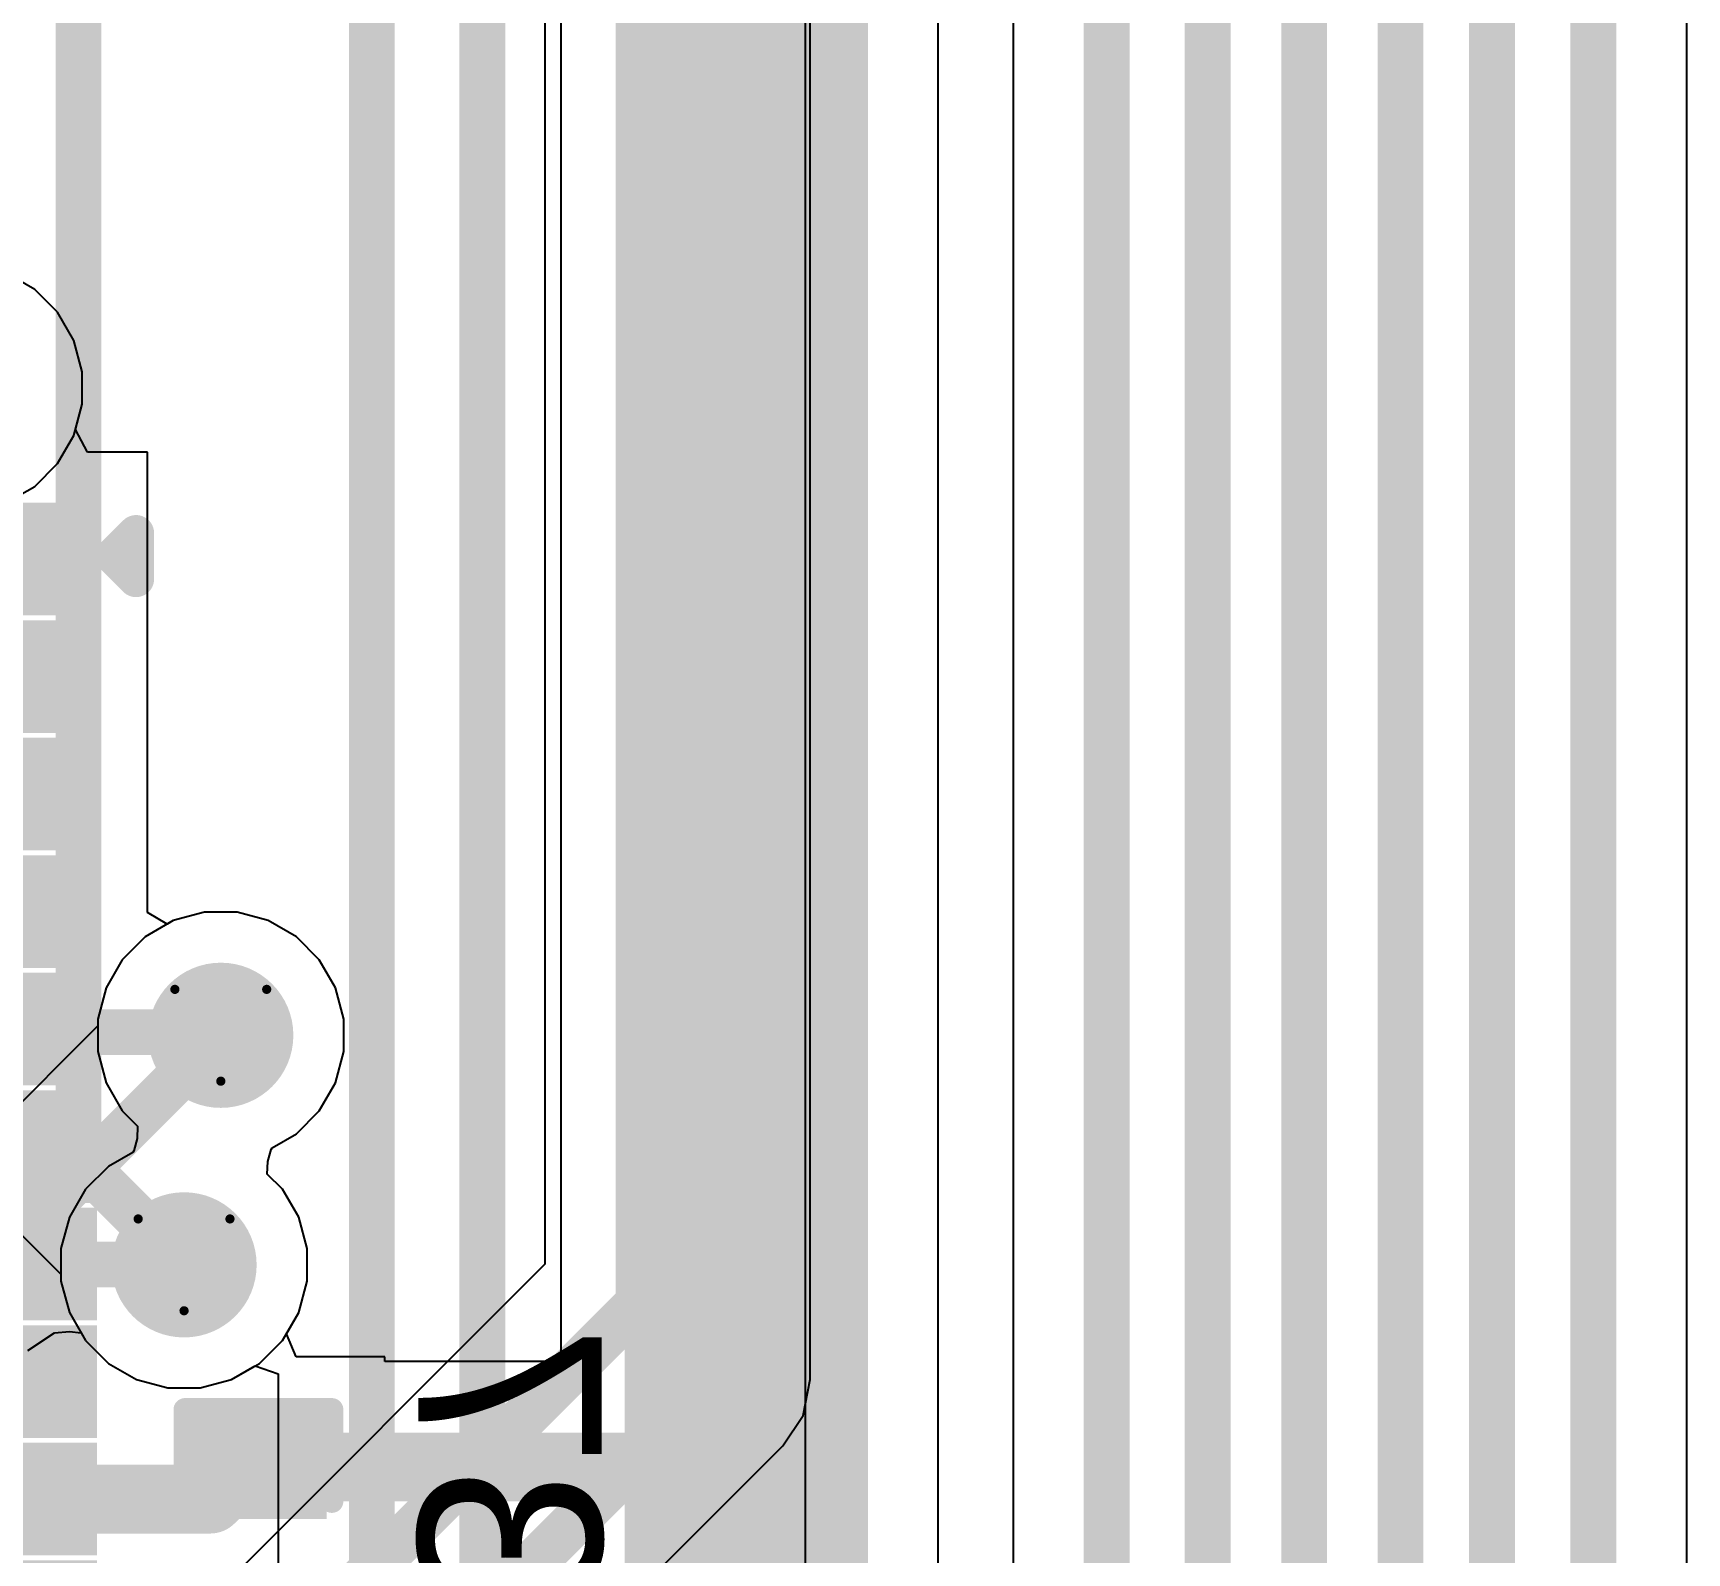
# Model space of a CAD drawing. Header units: inches. Extents: x -21 to 276, y -5 to 220.
# Drawn here: x 76.36 to 85.51, y 27.46 to 35.87 of the extents above; entities that cross this region are included whole.
import ezdxf

# ---------------------------------------------------------------- set-up
doc = ezdxf.new("R2010")
doc.units = ezdxf.units.IN
for name, color, linetype in [('Bottom Layer', 5, 'Continuous'), ('Bottom Overlay', 54, 'Continuous'), ('Bottom Paste', 16, 'Continuous'), ('Bottom Solder', 6, 'Continuous'), ('Drill Drawing', 1, 'Continuous'), ('Ground', 16, 'Continuous'), ('Power + Signal', 76, 'Continuous'), ('Top Layer', 1, 'Continuous'), ('Top Solder', 216, 'Continuous'), ('Via Holes', 16, 'Continuous')]:
    doc.layers.add(name, color=color, linetype=linetype)
doc.styles.add('Arial', font='', dxfattribs={"height": 0.2})
doc.styles.get('Arial').set_extended_font_data('Arial')

# ---------------------------------------------------------------- blocks, each defined once
blk = doc.blocks.new('SSOP_28_208____B_58')
at = {"layer": 'Bottom Layer'}
for points in [[(-4.025, 4.435), (-2.775, 4.435), (-2.775, 4.015), (-4.025, 4.015)], [(2.775, 4.435), (4.025, 4.435), (4.025, 4.015), (2.775, 4.015)], [(-4.025, 3.785), (-2.775, 3.785), (-2.775, 3.365), (-4.025, 3.365)], [(2.775, 3.785), (4.025, 3.785), (4.025, 3.365), (2.775, 3.365)], [(-4.025, 3.135), (-2.775, 3.135), (-2.775, 2.715), (-4.025, 2.715)], [(2.775, 3.135), (4.025, 3.135), (4.025, 2.715), (2.775, 2.715)], [(-4.025, 2.485), (-2.775, 2.485), (-2.775, 2.065), (-4.025, 2.065)], [(2.775, 2.485), (4.025, 2.485), (4.025, 2.065), (2.775, 2.065)], [(-4.025, 1.835), (-2.775, 1.835), (-2.775, 1.415), (-4.025, 1.415)], [(2.775, 1.835), (4.025, 1.835), (4.025, 1.415), (2.775, 1.415)], [(-4.025, 1.185), (-2.775, 1.185), (-2.775, 0.765), (-4.025, 0.765)], [(2.775, 1.185), (4.025, 1.185), (4.025, 0.765), (2.775, 0.765)], [(-4.025, 0.535), (-2.775, 0.535), (-2.775, 0.115), (-4.025, 0.115)], [(2.775, 0.535), (4.025, 0.535), (4.025, 0.115), (2.775, 0.115)], [(-4.025, -0.115), (-2.775, -0.115), (-2.775, -0.535), (-4.025, -0.535)], [(2.775, -0.115), (4.025, -0.115), (4.025, -0.535), (2.775, -0.535)], [(-4.025, -0.765), (-2.775, -0.765), (-2.775, -1.185), (-4.025, -1.185)], [(2.775, -0.765), (4.025, -0.765), (4.025, -1.185), (2.775, -1.185)], [(-4.025, -1.415), (-2.775, -1.415), (-2.775, -1.835), (-4.025, -1.835)], [(2.775, -1.415), (4.025, -1.415), (4.025, -1.835), (2.775, -1.835)], [(-4.025, -2.065), (-2.775, -2.065), (-2.775, -2.485), (-4.025, -2.485)], [(2.775, -2.065), (4.025, -2.065), (4.025, -2.485), (2.775, -2.485)], [(-4.025, -2.715), (-2.775, -2.715), (-2.775, -3.135), (-4.025, -3.135)], [(2.775, -2.715), (4.025, -2.715), (4.025, -3.135), (2.775, -3.135)], [(-4.025, -3.365), (-2.775, -3.365), (-2.775, -3.785), (-4.025, -3.785)], [(2.775, -3.365), (4.025, -3.365), (4.025, -3.785), (2.775, -3.785)], [(-4.025, -4.015), (-2.775, -4.015), (-2.775, -4.435), (-4.025, -4.435)], [(2.775, -4.015), (4.025, -4.015), (4.025, -4.435), (2.775, -4.435)]]:
    blk.add_hatch(color=5, dxfattribs=at).paths.add_polyline_path(points)
at = {"layer": 'Bottom Overlay'}
blk.add_hatch(color=54, dxfattribs=at).paths.add_polyline_path([(-2.6691, -4.445), (-2.4151, -4.445), (-2.4151, -3.9878), (-2.6691, -3.9878)])
at = {"layer": 'Bottom Paste'}
for points in [[(-4.025, 4.435), (-2.775, 4.435), (-2.775, 4.015), (-4.025, 4.015)], [(2.775, 4.435), (4.025, 4.435), (4.025, 4.015), (2.775, 4.015)], [(-4.025, 3.785), (-2.775, 3.785), (-2.775, 3.365), (-4.025, 3.365)], [(2.775, 3.785), (4.025, 3.785), (4.025, 3.365), (2.775, 3.365)], [(-4.025, 3.135), (-2.775, 3.135), (-2.775, 2.715), (-4.025, 2.715)], [(2.775, 3.135), (4.025, 3.135), (4.025, 2.715), (2.775, 2.715)], [(-4.025, 2.485), (-2.775, 2.485), (-2.775, 2.065), (-4.025, 2.065)], [(2.775, 2.485), (4.025, 2.485), (4.025, 2.065), (2.775, 2.065)], [(-4.025, 1.835), (-2.775, 1.835), (-2.775, 1.415), (-4.025, 1.415)], [(2.775, 1.835), (4.025, 1.835), (4.025, 1.415), (2.775, 1.415)], [(-4.025, 1.185), (-2.775, 1.185), (-2.775, 0.765), (-4.025, 0.765)], [(2.775, 1.185), (4.025, 1.185), (4.025, 0.765), (2.775, 0.765)], [(-4.025, 0.535), (-2.775, 0.535), (-2.775, 0.115), (-4.025, 0.115)], [(2.775, 0.535), (4.025, 0.535), (4.025, 0.115), (2.775, 0.115)], [(-4.025, -0.115), (-2.775, -0.115), (-2.775, -0.535), (-4.025, -0.535)], [(2.775, -0.115), (4.025, -0.115), (4.025, -0.535), (2.775, -0.535)], [(-4.025, -0.765), (-2.775, -0.765), (-2.775, -1.185), (-4.025, -1.185)], [(2.775, -0.765), (4.025, -0.765), (4.025, -1.185), (2.775, -1.185)], [(-4.025, -1.415), (-2.775, -1.415), (-2.775, -1.835), (-4.025, -1.835)], [(2.775, -1.415), (4.025, -1.415), (4.025, -1.835), (2.775, -1.835)], [(-4.025, -2.065), (-2.775, -2.065), (-2.775, -2.485), (-4.025, -2.485)], [(2.775, -2.065), (4.025, -2.065), (4.025, -2.485), (2.775, -2.485)], [(-4.025, -2.715), (-2.775, -2.715), (-2.775, -3.135), (-4.025, -3.135)], [(2.775, -2.715), (4.025, -2.715), (4.025, -3.135), (2.775, -3.135)], [(-4.025, -3.365), (-2.775, -3.365), (-2.775, -3.785), (-4.025, -3.785)], [(2.775, -3.365), (4.025, -3.365), (4.025, -3.785), (2.775, -3.785)], [(-4.025, -4.015), (-2.775, -4.015), (-2.775, -4.435), (-4.025, -4.435)], [(2.775, -4.015), (4.025, -4.015), (4.025, -4.435), (2.775, -4.435)]]:
    blk.add_hatch(color=16, dxfattribs=at).paths.add_polyline_path(points)
at = {"layer": 'Bottom Solder'}
for points in [[(-4.1266, 4.5366), (-2.6734, 4.5366), (-2.6734, 3.9134), (-4.1266, 3.9134)], [(2.6734, 4.5366), (4.1266, 4.5366), (4.1266, 3.9134), (2.6734, 3.9134)], [(-4.1266, 3.8866), (-2.6734, 3.8866), (-2.6734, 3.2634), (-4.1266, 3.2634)], [(2.6734, 3.8866), (4.1266, 3.8866), (4.1266, 3.2634), (2.6734, 3.2634)], [(-4.1266, 3.2366), (-2.6734, 3.2366), (-2.6734, 2.6134), (-4.1266, 2.6134)], [(2.6734, 3.2366), (4.1266, 3.2366), (4.1266, 2.6134), (2.6734, 2.6134)], [(-4.1266, 2.5866), (-2.6734, 2.5866), (-2.6734, 1.9634), (-4.1266, 1.9634)], [(2.6734, 2.5866), (4.1266, 2.5866), (4.1266, 1.9634), (2.6734, 1.9634)], [(-4.1266, 1.9366), (-2.6734, 1.9366), (-2.6734, 1.3134), (-4.1266, 1.3134)], [(2.6734, 1.9366), (4.1266, 1.9366), (4.1266, 1.3134), (2.6734, 1.3134)], [(-4.1266, 1.2866), (-2.6734, 1.2866), (-2.6734, 0.6634), (-4.1266, 0.6634)], [(2.6734, 1.2866), (4.1266, 1.2866), (4.1266, 0.6634), (2.6734, 0.6634)], [(-4.1266, 0.6366), (-2.6734, 0.6366), (-2.6734, 0.0134), (-4.1266, 0.0134)], [(2.6734, 0.6366), (4.1266, 0.6366), (4.1266, 0.0134), (2.6734, 0.0134)], [(-4.1266, -0.0134), (-2.6734, -0.0134), (-2.6734, -0.6366), (-4.1266, -0.6366)], [(2.6734, -0.0134), (4.1266, -0.0134), (4.1266, -0.6366), (2.6734, -0.6366)], [(-4.1266, -0.6634), (-2.6734, -0.6634), (-2.6734, -1.2866), (-4.1266, -1.2866)], [(2.6734, -0.6634), (4.1266, -0.6634), (4.1266, -1.2866), (2.6734, -1.2866)], [(-4.1266, -1.3134), (-2.6734, -1.3134), (-2.6734, -1.9366), (-4.1266, -1.9366)], [(2.6734, -1.3134), (4.1266, -1.3134), (4.1266, -1.9366), (2.6734, -1.9366)], [(-4.1266, -1.9634), (-2.6734, -1.9634), (-2.6734, -2.5866), (-4.1266, -2.5866)], [(2.6734, -1.9634), (4.1266, -1.9634), (4.1266, -2.5866), (2.6734, -2.5866)], [(-4.1266, -2.6134), (-2.6734, -2.6134), (-2.6734, -3.2366), (-4.1266, -3.2366)], [(2.6734, -2.6134), (4.1266, -2.6134), (4.1266, -3.2366), (2.6734, -3.2366)], [(-4.1266, -3.2634), (-2.6734, -3.2634), (-2.6734, -3.8866), (-4.1266, -3.8866)], [(2.6734, -3.2634), (4.1266, -3.2634), (4.1266, -3.8866), (2.6734, -3.8866)], [(-4.1266, -3.9134), (-2.6734, -3.9134), (-2.6734, -4.5366), (-4.1266, -4.5366)], [(2.6734, -3.9134), (4.1266, -3.9134), (4.1266, -4.5366), (2.6734, -4.5366)]]:
    blk.add_hatch(color=6, dxfattribs=at).paths.add_polyline_path(points)
at = {"layer": 'Bottom Overlay'}
for points in [[(2.7178, 5.207, 0.127, 0.127, 0), (-2.7178, 5.207, 0.127, 0.127, 0)], [(-2.7178, 5.207, 0.127, 0.127, 0), (-2.7178, 4.6228, 0.127, 0.127, 0)], [(2.7178, 5.207, 0.127, 0.127, 0), (2.7178, 4.6228, 0.127, 0.127, 0)], [(-4.3434, -4.1148, 0.2, 0.2, 0), (-4.3434, -4.3688, 0.2, 0.2, 0)], [(-4.2164, -4.2418, 0.2, 0.2, 0), (-4.3434, -4.1148, 0.2, 0.2, 0)], [(-4.2164, -4.2418, 0.2, 0.2, 0), (-4.3434, -4.3688, 0.2, 0.2, 0)], [(-2.7178, -4.6228, 0.127, 0.127, 0), (-2.7178, -5.207, 0.127, 0.127, 0)], [(2.7178, -4.6228, 0.127, 0.127, 0), (2.7178, -5.207, 0.127, 0.127, 0)], [(2.7178, -5.207, 0.127, 0.127, 0), (-2.7178, -5.207, 0.127, 0.127, 0)]]:
    blk.add_lwpolyline(points, format="xyseb", dxfattribs=at)
for points in [[(-2.7496, 5.207, 0.0635, 0.0635, 1), (-2.686, 5.207, 0.0635, 0.0635, 1)], [(-2.7496, 5.207, 0.0635, 0.0635, 1), (-2.686, 5.207, 0.0635, 0.0635, 1)], [(2.686, 5.207, 0.0635, 0.0635, 1), (2.7496, 5.207, 0.0635, 0.0635, 1)], [(2.686, 5.207, 0.0635, 0.0635, 1), (2.7496, 5.207, 0.0635, 0.0635, 1)], [(-2.7496, 4.6228, 0.0635, 0.0635, 1), (-2.686, 4.6228, 0.0635, 0.0635, 1)], [(2.686, 4.6228, 0.0635, 0.0635, 1), (2.7496, 4.6228, 0.0635, 0.0635, 1)], [(-4.3934, -4.1148, 0.1, 0.1, 1), (-4.2934, -4.1148, 0.1, 0.1, 1)], [(-4.3934, -4.1148, 0.1, 0.1, 1), (-4.2934, -4.1148, 0.1, 0.1, 1)], [(-4.2664, -4.2418, 0.1, 0.1, 1), (-4.1664, -4.2418, 0.1, 0.1, 1)], [(-4.2664, -4.2418, 0.1, 0.1, 1), (-4.1664, -4.2418, 0.1, 0.1, 1)], [(-4.3934, -4.3688, 0.1, 0.1, 1), (-4.2934, -4.3688, 0.1, 0.1, 1)], [(-4.3934, -4.3688, 0.1, 0.1, 1), (-4.2934, -4.3688, 0.1, 0.1, 1)], [(-2.7496, -4.6228, 0.0635, 0.0635, 1), (-2.686, -4.6228, 0.0635, 0.0635, 1)], [(2.686, -4.6228, 0.0635, 0.0635, 1), (2.7496, -4.6228, 0.0635, 0.0635, 1)], [(-2.7496, -5.207, 0.0635, 0.0635, 1), (-2.686, -5.207, 0.0635, 0.0635, 1)], [(-2.7496, -5.207, 0.0635, 0.0635, 1), (-2.686, -5.207, 0.0635, 0.0635, 1)], [(2.686, -5.207, 0.0635, 0.0635, 1), (2.7496, -5.207, 0.0635, 0.0635, 1)], [(2.686, -5.207, 0.0635, 0.0635, 1), (2.7496, -5.207, 0.0635, 0.0635, 1)]]:
    blk.add_lwpolyline(points, format="xyseb", close=True, dxfattribs=at)
blk = doc.blocks.new('C___0402_B_161')
at = {"layer": 'Bottom Layer'}
for points in [[(-0.2413, 0.3175), (-0.2413, -0.3175), (-0.6985, -0.3175), (-0.6985, 0.3175)], [(0.6985, 0.3175), (0.6985, -0.3175), (0.2413, -0.3175), (0.2413, 0.3175)]]:
    blk.add_hatch(color=5, dxfattribs=at).paths.add_polyline_path(points)
at = {"layer": 'Bottom Paste'}
for points in [[(-0.2413, 0.3175), (-0.2413, -0.3175), (-0.6985, -0.3175), (-0.6985, 0.3175)], [(0.6985, 0.3175), (0.6985, -0.3175), (0.2413, -0.3175), (0.2413, 0.3175)]]:
    blk.add_hatch(color=16, dxfattribs=at).paths.add_polyline_path(points)
at = {"layer": 'Bottom Solder'}
for points in [[(-0.1813, 0.3775), (-0.1813, -0.3775), (-0.7585, -0.3775), (-0.7585, 0.3775)], [(0.7585, 0.3775), (0.7585, -0.3775), (0.1813, -0.3775), (0.1813, 0.3775)]]:
    blk.add_hatch(color=6, dxfattribs=at).paths.add_polyline_path(points)
at = {"layer": 'Bottom Overlay'}
for points in [[(-0.7874, -0.4064, 0.127, 0.127, 0), (-0.7874, 0.4064, 0.127, 0.127, 0)], [(-0.2794, 0.4064, 0.127, 0.127, 0), (-0.7874, 0.4064, 0.127, 0.127, 0)], [(0.7874, 0.4064, 0.127, 0.127, 0), (0.2794, 0.4064, 0.127, 0.127, 0)], [(0.7874, -0.4064, 0.127, 0.127, 0), (0.7874, 0.4064, 0.127, 0.127, 0)], [(-0.2794, -0.4064, 0.127, 0.127, 0), (-0.7874, -0.4064, 0.127, 0.127, 0)], [(0.7874, -0.4064, 0.127, 0.127, 0), (0.2794, -0.4064, 0.127, 0.127, 0)]]:
    blk.add_lwpolyline(points, format="xyseb", dxfattribs=at)
for points in [[(-0.8191, 0.4064, 0.0635, 0.0635, 1), (-0.7556, 0.4064, 0.0635, 0.0635, 1)], [(-0.8191, 0.4064, 0.0635, 0.0635, 1), (-0.7556, 0.4064, 0.0635, 0.0635, 1)], [(-0.3111, 0.4064, 0.0635, 0.0635, 1), (-0.2477, 0.4064, 0.0635, 0.0635, 1)], [(0.2477, 0.4064, 0.0635, 0.0635, 1), (0.3111, 0.4064, 0.0635, 0.0635, 1)], [(0.7556, 0.4064, 0.0635, 0.0635, 1), (0.8191, 0.4064, 0.0635, 0.0635, 1)], [(0.7556, 0.4064, 0.0635, 0.0635, 1), (0.8191, 0.4064, 0.0635, 0.0635, 1)], [(-0.8191, -0.4064, 0.0635, 0.0635, 1), (-0.7556, -0.4064, 0.0635, 0.0635, 1)], [(-0.8191, -0.4064, 0.0635, 0.0635, 1), (-0.7556, -0.4064, 0.0635, 0.0635, 1)], [(-0.3111, -0.4064, 0.0635, 0.0635, 1), (-0.2477, -0.4064, 0.0635, 0.0635, 1)], [(0.2477, -0.4064, 0.0635, 0.0635, 1), (0.3111, -0.4064, 0.0635, 0.0635, 1)], [(0.7556, -0.4064, 0.0635, 0.0635, 1), (0.8191, -0.4064, 0.0635, 0.0635, 1)], [(0.7556, -0.4064, 0.0635, 0.0635, 1), (0.8191, -0.4064, 0.0635, 0.0635, 1)]]:
    blk.add_lwpolyline(points, format="xyseb", close=True, dxfattribs=at)

msp = doc.modelspace()

# ---------------------------------------------------------------- hatches: boundary and pattern name
at = {"layer": 'Bottom Layer'}
msp.add_hatch(color=5, dxfattribs=at).paths.add_polyline_path([(79.6638, 15.1403), (80.9752, 15.1403), (80.9752, 40.9213), (79.6638, 40.9213)])
h = msp.add_hatch(color=5, dxfattribs=at)
edge = h.paths.add_edge_path()
edge.add_arc((77.3938, 30.3276), 0.3, 0, 360)
h = msp.add_hatch(color=5, dxfattribs=at)
edge = h.paths.add_edge_path()
edge.add_arc((77.1906, 29.0576), 0.3, 0, 360)
at = {"layer": 'Bottom Solder'}
h = msp.add_hatch(color=6, dxfattribs=at)
edge = h.paths.add_edge_path()
edge.add_arc((77.3938, 30.3276), 0.4016, 0, 360)
h = msp.add_hatch(color=6, dxfattribs=at)
edge = h.paths.add_edge_path()
edge.add_arc((77.1906, 29.0576), 0.4016, 0, 360)
at = {"layer": 'Ground'}
h = msp.add_hatch(color=16, dxfattribs=at)
edge = h.paths.add_edge_path()
edge.add_arc((77.3938, 30.3276), 0.3, 0, 360)
h = msp.add_hatch(color=16, dxfattribs=at)
edge = h.paths.add_edge_path()
edge.add_arc((77.1906, 29.0576), 0.3, 0, 360)
at = {"layer": 'Power + Signal'}
h = msp.add_hatch(color=76, dxfattribs=at)
edge = h.paths.add_edge_path()
edge.add_arc((77.3938, 30.3276), 0.3, 0, 360)
h = msp.add_hatch(color=76, dxfattribs=at)
edge = h.paths.add_edge_path()
edge.add_arc((77.1906, 29.0576), 0.3, 0, 360)
at = {"layer": 'Top Layer'}
h = msp.add_hatch(color=1, dxfattribs=at)
edge = h.paths.add_edge_path()
edge.add_arc((77.3938, 30.3276), 0.3, 0, 360)
h = msp.add_hatch(color=1, dxfattribs=at)
edge = h.paths.add_edge_path()
edge.add_arc((77.1906, 29.0576), 0.3, 0, 360)
at = {"layer": 'Top Solder'}
h = msp.add_hatch(color=216, dxfattribs=at)
edge = h.paths.add_edge_path()
edge.add_arc((77.3938, 30.3276), 0.4016, 0, 360)
h = msp.add_hatch(color=216, dxfattribs=at)
edge = h.paths.add_edge_path()
edge.add_arc((77.1906, 29.0576), 0.4016, 0, 360)
at = {"layer": 'Via Holes'}
h = msp.add_hatch(color=7, dxfattribs=at)
edge = h.paths.add_edge_path()
edge.add_arc((77.3938, 30.3276), 0.15, 0, 360)
h = msp.add_hatch(color=7, dxfattribs=at)
edge = h.paths.add_edge_path()
edge.add_arc((77.1906, 29.0576), 0.15, 0, 360)

# ---------------------------------------------------------------- linework, layer by layer
at = {"layer": 'Bottom Layer'}
for p, q in [((81.3637, 15.8844), (81.3637, 40.9213)), ((79.2753, 37.2752), (79.2753, 28.5222)), ((76.3641, 34.4539), (76.2089, 34.5436)), ((76.4909, 34.3271), (76.3641, 34.4539)), ((76.5806, 34.1719), (76.4909, 34.3271)), ((76.627, 33.9987), (76.5806, 34.1719)), ((76.627, 33.8193), (76.627, 33.9987)), ((76.5896, 33.6797), (76.627, 33.8193)), ((76.6568, 33.5527), (76.5896, 33.6797)), ((76.9874, 33.5527), (76.6568, 33.5527)), ((76.9874, 32.3707), (76.9874, 33.5527)), ((76.9874, 31.7207), (76.9874, 32.3707)), ((76.9874, 31.0063), (76.9874, 31.7207)), ((77.0974, 30.9428), (76.9874, 31.0063)), ((77.1309, 30.9622), (77.0974, 30.9428)), ((77.3041, 31.0086), (77.1309, 30.9622)), ((77.4835, 31.0086), (77.3041, 31.0086)), ((77.6567, 30.9622), (77.4835, 31.0086)), ((77.8119, 30.8725), (77.6567, 30.9622)), ((77.9387, 30.7457), (77.8119, 30.8725)), ((78.0284, 30.5905), (77.9387, 30.7457)), ((78.0748, 30.4173), (78.0284, 30.5905)), ((78.0748, 30.2379), (78.0748, 30.4173)), ((78.0284, 30.0647), (78.0748, 30.2379)), ((77.9387, 29.9095), (78.0284, 30.0647)), ((77.8119, 29.7827), (77.9387, 29.9095)), ((77.6778, 29.7052), (77.8119, 29.7827)), ((77.6541, 29.6294), (77.6718, 29.6962)), ((77.6718, 29.6962), (77.6778, 29.7052)), ((77.6512, 29.5601), (77.6541, 29.6294)), ((77.7355, 29.4757), (77.6512, 29.5601)), ((77.8252, 29.3205), (77.7355, 29.4757)), ((77.8716, 29.1473), (77.8252, 29.3205)), ((77.8716, 28.9679), (77.8716, 29.1473)), ((77.8252, 28.7947), (77.8716, 28.9679)), ((77.7567, 28.6761), (77.8252, 28.7947)), ((77.8105, 28.5491), (77.7567, 28.6761)), ((78.3006, 28.5491), (77.8105, 28.5491)), ((78.3006, 28.5222), (78.3006, 28.5491)), ((79.2753, 28.5222), (78.3006, 28.5222))]:
    msp.add_line(p, q, dxfattribs=at)
for points in [[(75.9984, 30.3447, 0.254, 0.254, 0), (77.3767, 30.3447, 0.254, 0.254, 0)], [(77.3767, 30.3447, 0.254, 0.254, 0), (77.3938, 30.3276, 0.254, 0.254, 0)], [(75.9834, 29.0597, 0.254, 0.254, 0), (77.1885, 29.0597, 0.254, 0.254, 0)], [(77.1885, 29.0597, 0.254, 0.254, 0), (77.1906, 29.0576, 0.254, 0.254, 0)], [(77.3354, 27.7617, 0.381, 0.381, 0), (77.5132, 27.9395, 0.381, 0.381, 0)], [(77.5132, 27.9395, 0.381, 0.381, 0), (77.6021, 27.9395, 0.381, 0.381, 0)], [(77.6021, 27.9395, 0.381, 0.381, 0), (80.1048, 27.9395, 0.381, 0.381, 0)], [(80.1048, 27.9395, 0.381, 0.381, 0), (80.137, 27.9717, 0.381, 0.381, 0)], [(75.9814, 27.7617, 0.381, 0.381, 0), (77.3354, 27.7617, 0.381, 0.381, 0)]]:
    msp.add_lwpolyline(points, format="xyseb", dxfattribs=at)
for points in [[(77.3132, 30.3447, 0.127, 0.127, 1), (77.4402, 30.3447, 0.127, 0.127, 1)], [(77.3132, 30.3447, 0.127, 0.127, 1), (77.4402, 30.3447, 0.127, 0.127, 1)], [(77.3303, 30.3276, 0.127, 0.127, 1), (77.4573, 30.3276, 0.127, 0.127, 1)], [(77.125, 29.0597, 0.127, 0.127, 1), (77.252, 29.0597, 0.127, 0.127, 1)], [(77.125, 29.0597, 0.127, 0.127, 1), (77.252, 29.0597, 0.127, 0.127, 1)], [(77.1271, 29.0576, 0.127, 0.127, 1), (77.2541, 29.0576, 0.127, 0.127, 1)], [(77.4179, 27.9395, 0.1905, 0.1905, 1), (77.6084, 27.9395, 0.1905, 0.1905, 1)], [(77.4179, 27.9395, 0.1905, 0.1905, 1), (77.6084, 27.9395, 0.1905, 0.1905, 1)], [(77.5068, 27.9395, 0.1905, 0.1905, 1), (77.6973, 27.9395, 0.1905, 0.1905, 1)], [(77.5068, 27.9395, 0.1905, 0.1905, 1), (77.6973, 27.9395, 0.1905, 0.1905, 1)], [(80.0096, 27.9395, 0.1905, 0.1905, 1), (80.2001, 27.9395, 0.1905, 0.1905, 1)], [(80.0096, 27.9395, 0.1905, 0.1905, 1), (80.2001, 27.9395, 0.1905, 0.1905, 1)], [(80.0417, 27.9717, 0.1905, 0.1905, 1), (80.2322, 27.9717, 0.1905, 0.1905, 1)], [(77.2401, 27.7617, 0.1905, 0.1905, 1), (77.4306, 27.7617, 0.1905, 0.1905, 1)], [(77.2401, 27.7617, 0.1905, 0.1905, 1), (77.4306, 27.7617, 0.1905, 0.1905, 1)]]:
    msp.add_lwpolyline(points, format="xyseb", close=True, dxfattribs=at)
at = {"layer": 'Drill Drawing'}
for points in [[(77.1398, 30.5816, 0.0508, 0.0508, 0), (77.6478, 30.5816, 0.0508, 0.0508, 0)], [(77.1398, 30.5816, 0.0508, 0.0508, 0), (77.3938, 30.0736, 0.0508, 0.0508, 0)], [(77.3938, 30.0736, 0.0508, 0.0508, 0), (77.6478, 30.5816, 0.0508, 0.0508, 0)], [(76.9366, 29.3116, 0.0508, 0.0508, 0), (77.4446, 29.3116, 0.0508, 0.0508, 0)], [(76.9366, 29.3116, 0.0508, 0.0508, 0), (77.1906, 28.8036, 0.0508, 0.0508, 0)], [(77.1906, 28.8036, 0.0508, 0.0508, 0), (77.4446, 29.3116, 0.0508, 0.0508, 0)]]:
    msp.add_lwpolyline(points, format="xyseb", dxfattribs=at)
for points in [[(77.1271, 30.5816, 0.0254, 0.0254, 1), (77.1525, 30.5816, 0.0254, 0.0254, 1)], [(77.1271, 30.5816, 0.0254, 0.0254, 1), (77.1525, 30.5816, 0.0254, 0.0254, 1)], [(77.6351, 30.5816, 0.0254, 0.0254, 1), (77.6605, 30.5816, 0.0254, 0.0254, 1)], [(77.6351, 30.5816, 0.0254, 0.0254, 1), (77.6605, 30.5816, 0.0254, 0.0254, 1)], [(77.3811, 30.0736, 0.0254, 0.0254, 1), (77.4065, 30.0736, 0.0254, 0.0254, 1)], [(77.3811, 30.0736, 0.0254, 0.0254, 1), (77.4065, 30.0736, 0.0254, 0.0254, 1)], [(76.9239, 29.3116, 0.0254, 0.0254, 1), (76.9493, 29.3116, 0.0254, 0.0254, 1)], [(76.9239, 29.3116, 0.0254, 0.0254, 1), (76.9493, 29.3116, 0.0254, 0.0254, 1)], [(77.4319, 29.3116, 0.0254, 0.0254, 1), (77.4573, 29.3116, 0.0254, 0.0254, 1)], [(77.4319, 29.3116, 0.0254, 0.0254, 1), (77.4573, 29.3116, 0.0254, 0.0254, 1)], [(77.1779, 28.8036, 0.0254, 0.0254, 1), (77.2033, 28.8036, 0.0254, 0.0254, 1)], [(77.1779, 28.8036, 0.0254, 0.0254, 1), (77.2033, 28.8036, 0.0254, 0.0254, 1)]]:
    msp.add_lwpolyline(points, format="xyseb", close=True, dxfattribs=at)
at = {"layer": 'Ground'}
for p, q in [((76.3641, 34.4539), (76.2089, 34.5436)), ((76.4909, 34.3271), (76.3641, 34.4539)), ((76.5806, 34.1719), (76.4909, 34.3271)), ((76.627, 33.9987), (76.5806, 34.1719)), ((76.627, 33.8193), (76.627, 33.9987)), ((76.5806, 33.6461), (76.627, 33.8193)), ((76.4909, 33.4909), (76.5806, 33.6461)), ((76.3641, 33.3641), (76.4909, 33.4909)), ((76.2089, 33.2744), (76.3641, 33.3641)), ((77.1309, 30.9622), (76.9757, 30.8725)), ((77.3041, 31.0086), (77.1309, 30.9622)), ((77.4835, 31.0086), (77.3041, 31.0086)), ((77.6567, 30.9622), (77.4835, 31.0086)), ((77.8119, 30.8725), (77.6567, 30.9622)), ((76.9757, 30.8725), (76.8489, 30.7457)), ((77.9387, 30.7457), (77.8119, 30.8725)), ((76.8489, 30.7457), (76.7592, 30.5905)), ((78.0284, 30.5905), (77.9387, 30.7457)), ((76.7592, 30.5905), (76.7128, 30.4173)), ((78.0748, 30.4173), (78.0284, 30.5905)), ((76.7128, 30.4173), (76.7128, 30.2379)), ((78.0748, 30.2379), (78.0748, 30.4173)), ((76.7128, 30.2379), (76.7592, 30.0647)), ((78.0284, 30.0647), (78.0748, 30.2379)), ((76.7592, 30.0647), (76.8489, 29.9095)), ((77.9387, 29.9095), (78.0284, 30.0647)), ((76.8489, 29.9095), (76.9332, 29.8251)), ((77.8119, 29.7827), (77.9387, 29.9095)), ((76.9303, 29.7558), (76.9126, 29.689)), ((76.9332, 29.8251), (76.9303, 29.7558)), ((77.6778, 29.7052), (77.8119, 29.7827)), ((76.9066, 29.68), (76.7725, 29.6025)), ((76.9126, 29.689), (76.9066, 29.68)), ((77.6541, 29.6294), (77.6718, 29.6962)), ((77.6718, 29.6962), (77.6778, 29.7052)), ((76.7725, 29.6025), (76.6457, 29.4757)), ((77.6512, 29.5601), (77.6541, 29.6294)), ((77.7355, 29.4757), (77.6512, 29.5601)), ((76.6457, 29.4757), (76.556, 29.3205)), ((77.8252, 29.3205), (77.7355, 29.4757)), ((76.556, 29.3205), (76.5096, 29.1473)), ((77.8716, 29.1473), (77.8252, 29.3205)), ((76.5096, 29.1473), (76.5096, 28.9679)), ((77.8716, 28.9679), (77.8716, 29.1473)), ((76.5096, 28.9679), (76.556, 28.7947)), ((77.8252, 28.7947), (77.8716, 28.9679)), ((76.556, 28.7947), (76.6457, 28.6395)), ((77.7355, 28.6395), (77.8252, 28.7947)), ((76.6457, 28.6395), (76.7725, 28.5127)), ((77.6087, 28.5127), (77.7355, 28.6395)), ((76.7725, 28.5127), (76.9277, 28.423)), ((77.4535, 28.423), (77.6087, 28.5127)), ((76.9277, 28.423), (77.1009, 28.3766)), ((77.1009, 28.3766), (77.2803, 28.3766)), ((77.2803, 28.3766), (77.4535, 28.423))]:
    msp.add_line(p, q, dxfattribs=at)
at = {"layer": 'Power + Signal'}
for p, q in [((81.778, 60.3263), (81.778, 24.8017)), ((80.655, 28.4226), (80.655, 41.9021)), ((85.5064, 23.2156), (85.5064, 41.0559)), ((79.1872, 37.2397), (79.1872, 29.0607)), ((76.3641, 34.4539), (76.2089, 34.5436)), ((76.4909, 34.3271), (76.3641, 34.4539)), ((76.5806, 34.1719), (76.4909, 34.3271)), ((76.627, 33.9987), (76.5806, 34.1719)), ((76.627, 33.8193), (76.627, 33.9987)), ((76.5806, 33.6461), (76.627, 33.8193)), ((76.4909, 33.4909), (76.5806, 33.6461)), ((76.3641, 33.3641), (76.4909, 33.4909)), ((76.2089, 33.2744), (76.3641, 33.3641)), ((77.1309, 30.9622), (76.9757, 30.8725)), ((77.3041, 31.0086), (77.1309, 30.9622)), ((77.4835, 31.0086), (77.3041, 31.0086)), ((77.6567, 30.9622), (77.4835, 31.0086)), ((77.8119, 30.8725), (77.6567, 30.9622)), ((76.9757, 30.8725), (76.8489, 30.7457)), ((77.9387, 30.7457), (77.8119, 30.8725)), ((76.8489, 30.7457), (76.7592, 30.5905)), ((78.0284, 30.5905), (77.9387, 30.7457)), ((76.7592, 30.5905), (76.7128, 30.4173)), ((78.0748, 30.4173), (78.0284, 30.5905)), ((76.7128, 30.4173), (76.7128, 30.3791)), ((78.0748, 30.2379), (78.0748, 30.4173)), ((76.7128, 30.3791), (75.9134, 29.5797)), ((78.0284, 30.0647), (78.0748, 30.2379)), ((77.9387, 29.9095), (78.0284, 30.0647)), ((77.8119, 29.7827), (77.9387, 29.9095)), ((77.6778, 29.7052), (77.8119, 29.7827)), ((77.6541, 29.6294), (77.6718, 29.6962)), ((77.6718, 29.6962), (77.6778, 29.7052)), ((77.6512, 29.5601), (77.6541, 29.6294)), ((77.7355, 29.4757), (77.6512, 29.5601)), ((77.8252, 29.3205), (77.7355, 29.4757)), ((77.8716, 29.1473), (77.8252, 29.3205)), ((77.8716, 28.9679), (77.8716, 29.1473)), ((79.1872, 29.0607), (76.8091, 26.6825)), ((77.8252, 28.7947), (77.8716, 28.9679)), ((77.7355, 28.6395), (77.8252, 28.7947)), ((76.3261, 28.5832), (76.4743, 28.6822)), ((76.4743, 28.6822), (76.5564, 28.6893)), ((76.5564, 28.6893), (76.6219, 28.6807)), ((76.6219, 28.6807), (76.6457, 28.6395)), ((76.6457, 28.6395), (76.7725, 28.5127)), ((77.6087, 28.5127), (77.7355, 28.6395)), ((76.7725, 28.5127), (76.9277, 28.423)), ((77.4535, 28.423), (77.6087, 28.5127)), ((76.9277, 28.423), (77.1009, 28.3766)), ((77.1009, 28.3766), (77.2803, 28.3766)), ((77.2803, 28.3766), (77.4535, 28.423)), ((80.6155, 28.2244), (80.655, 28.4226)), ((80.5032, 28.0564), (80.6155, 28.2244)), ((78.4812, 26.0343), (80.5032, 28.0563)), ((80.5032, 28.0563), (80.5032, 28.0564))]:
    msp.add_line(p, q, dxfattribs=at)
for points in [[(84.9884, 23.2156, 0.254, 0.254, 0), (84.9884, 62.5645, 0.254, 0.254, 0)], [(84.4273, 23.4673, 0.254, 0.254, 0), (84.4273, 62.3055, 0.254, 0.254, 0)], [(83.9216, 23.7744, 0.254, 0.254, 0), (83.9216, 62.2005, 0.254, 0.254, 0)], [(83.3882, 24.0792, 0.254, 0.254, 0), (83.3882, 62.1233, 0.254, 0.254, 0)], [(82.8548, 24.3078, 0.254, 0.254, 0), (82.8548, 62.046, 0.254, 0.254, 0)], [(82.296, 24.5872, 0.254, 0.254, 0), (82.296, 61.9941, 0.254, 0.254, 0)], [(80.137, 28.4226, 0.254, 0.254, 0), (80.137, 53.694, 0.254, 0.254, 0)], [(79.7052, 28.8461, 0.254, 0.254, 0), (79.7052, 53.4085, 0.254, 0.254, 0)], [(76.1279, 29.0617, 0.254, 0.254, 0), (77.3938, 30.3276, 0.254, 0.254, 0)], [(77.1754, 26.3163, 0.254, 0.254, 0), (79.7052, 28.8461, 0.254, 0.254, 0)], [(77.8002, 26.0858, 0.254, 0.254, 0), (80.137, 28.4226, 0.254, 0.254, 0)]]:
    msp.add_lwpolyline(points, format="xyseb", dxfattribs=at)
for points in [[(77.3303, 30.3276, 0.127, 0.127, 1), (77.4573, 30.3276, 0.127, 0.127, 1)], [(79.6417, 28.8461, 0.127, 0.127, 1), (79.7687, 28.8461, 0.127, 0.127, 1)], [(79.6417, 28.8461, 0.127, 0.127, 1), (79.7687, 28.8461, 0.127, 0.127, 1)], [(80.0735, 28.4226, 0.127, 0.127, 1), (80.2005, 28.4226, 0.127, 0.127, 1)], [(80.0735, 28.4226, 0.127, 0.127, 1), (80.2005, 28.4226, 0.127, 0.127, 1)]]:
    msp.add_lwpolyline(points, format="xyseb", close=True, dxfattribs=at)
at = {"layer": 'Top Layer'}
for p, q in [((80.6291, 23.3913), (80.6291, 41.8822)), ((76.2401, 29.2756), (76.5096, 29.0061)), ((76.5096, 29.0061), (76.5096, 28.9679)), ((76.5096, 28.9679), (76.556, 28.7947)), ((76.556, 28.7947), (76.6457, 28.6395)), ((76.6457, 28.6395), (76.7725, 28.5127)), ((76.7725, 28.5127), (76.9277, 28.423)), ((77.4535, 28.423), (77.5849, 28.4989)), ((77.5849, 28.4989), (77.7119, 28.4543)), ((76.9277, 28.423), (77.1009, 28.3766)), ((77.1009, 28.3766), (77.2803, 28.3766)), ((77.2803, 28.3766), (77.4535, 28.423)), ((77.7119, 28.4543), (77.7119, 26.7668))]:
    msp.add_line(p, q, dxfattribs=at)
for points in [[(76.6064, 29.6418, 0.254, 0.254, 0), (76.6064, 50.9614, 0.254, 0.254, 0)], [(80.137, 23.3913, 0.2032, 0.2032, 0), (80.137, 48.7933, 0.2032, 0.2032, 0)], [(79.7306, 23.5597, 0.2032, 0.2032, 0), (79.7306, 48.625, 0.2032, 0.2032, 0)], [(78.2298, 26.5154, 0.254, 0.254, 0), (78.2298, 38.6979, 0.254, 0.254, 0)], [(78.8416, 26.1724, 0.254, 0.254, 0), (78.8416, 37.9511, 0.254, 0.254, 0)], [(76.6064, 29.6418, 0.254, 0.254, 0), (77.1906, 29.0576, 0.254, 0.254, 0)]]:
    msp.add_lwpolyline(points, format="xyseb", dxfattribs=at)
for points in [[(76.5429, 29.6418, 0.127, 0.127, 1), (76.6699, 29.6418, 0.127, 0.127, 1)], [(76.5429, 29.6418, 0.127, 0.127, 1), (76.6699, 29.6418, 0.127, 0.127, 1)], [(77.1271, 29.0576, 0.127, 0.127, 1), (77.2541, 29.0576, 0.127, 0.127, 1)]]:
    msp.add_lwpolyline(points, format="xyseb", close=True, dxfattribs=at)

# ---------------------------------------------------------------- block references
for name, p, rotation in [('SSOP_28_208____B_58', (72.5814, 28.7367), 180), ('C___0402_B_161', (77.6021, 27.4696), 270)]:
    msp.add_blockref(name, p, dxfattribs=dict(rotation=rotation))

# ---------------------------------------------------------------- texts
at = {"layer": 'Bottom Overlay', "style": 'Arial', "text_generation_flag": 2}
msp.add_text('C37', height=1.016, rotation=270, dxfattribs=at).set_placement((78.486, 26.1242))

doc.saveas('drawing.dxf')
